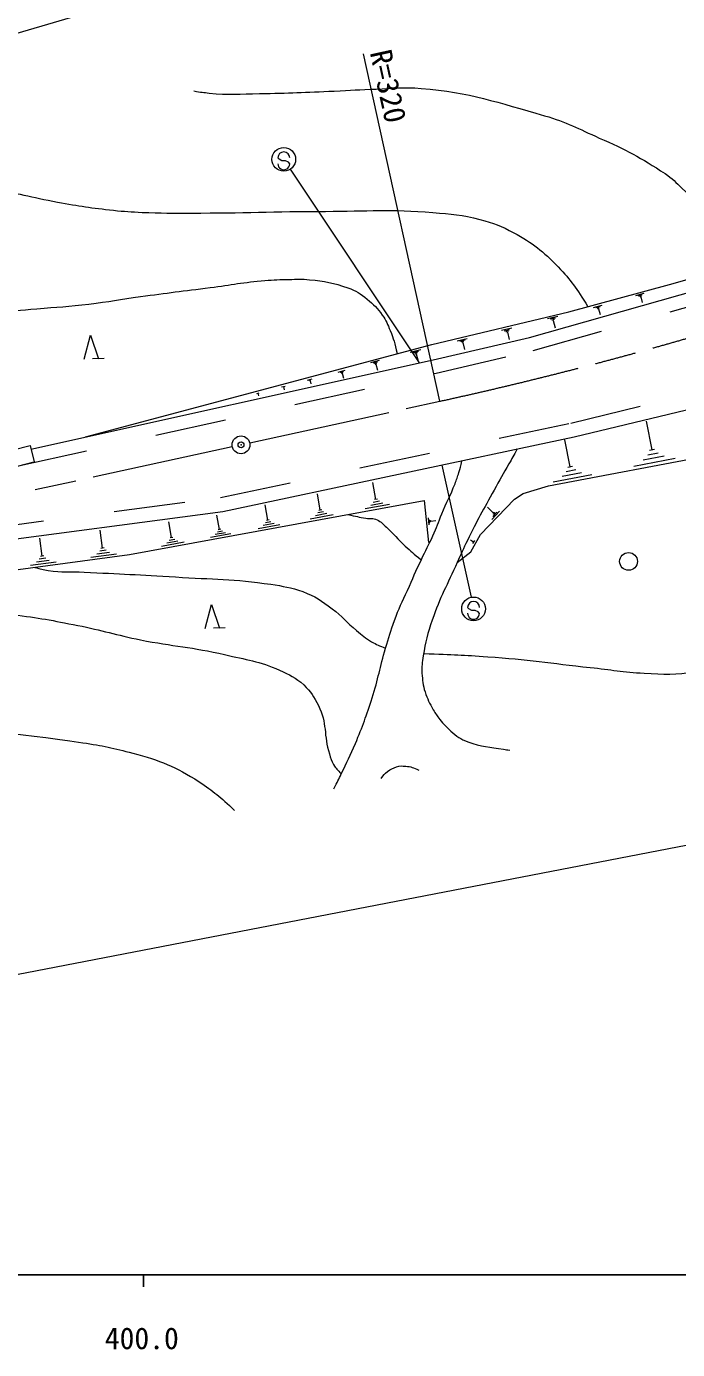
# Model space of a CAD drawing. Units: millimetres, scale not verified. Extents: x 40000 to 680000, y 20000 to 380000.
# Drawn here: x 458127 to 512978, y 198715 to 310275 of the extents above; entities that cross this region are included whole.
import ezdxf
from ezdxf.enums import TextEntityAlignment as Align

# ---------------------------------------------------------------- set-up
doc = ezdxf.new("R2010")
doc.units = ezdxf.units.MM
doc.header["$LTSCALE"] = 1000
doc.header["$PDMODE"] = 32
doc.header["$PDSIZE"] = 500
doc.linetypes.add('CHAIN', pattern=[18.5, 12, -1.5, 3.5, -1.5])
doc.linetypes.add('DASHED_SPACED', pattern=[12, 6, -6])
for name, color, linetype, lineweight in [('M-BMK', 2, 'CHAIN', 13), ('M-TTL-BAND', 7, 'Continuous', 25), ('M-TTL-TXT', 7, 'Continuous', 13)]:
    doc.layers.add(name, color=color, linetype=linetype, lineweight=lineweight)
doc.styles.add('ＭＳ ゴシック', font='')
doc.styles.get('ＭＳ ゴシック').set_extended_font_data('MS Gothic')

msp = doc.modelspace()

# ---------------------------------------------------------------- linework, layer by layer
at = {"layer": 'M-BMK'}
for p, q in [((476935, 275158), (492942, 278671)), ((475470, 274837), (379259, 253725))]:
    msp.add_line(p, q, dxfattribs=at)
msp.add_arc((424355, 591234), 320000, 282.3764, 290.02681, dxfattribs=at)
at = {"layer": 'M-TTL-BAND'}
for p, q in [((40000, 205000), (579000, 205000)), ((468000, 205000), (468000, 204000))]:
    msp.add_line(p, q, dxfattribs=at)
at = {"layer": 'M-TTL-TXT'}
for p, q in [((571650, 343321), (447537, 306811)), ((492942, 278671), (486512, 307973)), ((479406, 299079), (479306, 299197)), ((479651, 298940), (479406, 299079)), ((479951, 298938), (479651, 298940)), ((480196, 298826), (479951, 298938)), ((480302, 298690), (480196, 298826)), ((491242, 281912), (480360, 298236)), ((505908, 286586), (506618, 286781)), ((509474, 287590), (510161, 287778)), ((509665, 287568), (510008, 287662)), ((509769, 287523), (509941, 287570)), ((509831, 287466), (509917, 287490)), ((509874, 287478), (510006, 286998)), ((502016, 285647), (502890, 285854)), ((502255, 285612), (502692, 285715)), ((502385, 285550), (502603, 285602)), ((506105, 286564), (506460, 286661)), ((506213, 286517), (506391, 286566)), ((506277, 286458), (506366, 286483)), ((506322, 286471), (506458, 285974)), ((498143, 284653), (499020, 284861)), ((498383, 284617), (498821, 284721)), ((498513, 284556), (498733, 284607)), ((498589, 284481), (498699, 284507)), ((498644, 284494), (498789, 283880)), ((502460, 285476), (502570, 285502)), ((502515, 285489), (502660, 284877)), ((462985, 282221), (463519, 284240)), ((463519, 284240), (464184, 282260)), ((494421, 283774), (495265, 283974)), ((494652, 283740), (495074, 283840)), ((494778, 283681), (494989, 283730)), ((494850, 283609), (494956, 283634)), ((494903, 283621), (495043, 283031)), ((464684, 282277), (463685, 282244)), ((490456, 282807), (491343, 283044)), ((490702, 282778), (491145, 282897)), ((490836, 282719), (491058, 282778)), ((490915, 282645), (491026, 282675)), ((490971, 282660), (491137, 282039)), ((484389, 281133), (484980, 281291)), ((484552, 281113), (484848, 281192)), ((487134, 281930), (487872, 282128)), ((487338, 281906), (487707, 282004)), ((487450, 281857), (487635, 281906)), ((487516, 281795), (487609, 281820)), ((487562, 281807), (487701, 281291)), ((481801, 280462), (482183, 280565)), ((481907, 280450), (482098, 280501)), ((481965, 280424), (482061, 280450)), ((481999, 280392), (482047, 280405)), ((482023, 280399), (482095, 280131)), ((484642, 281074), (484790, 281114)), ((484695, 281025), (484769, 281045)), ((484732, 281035), (484842, 280621)), ((477530, 279320), (477734, 279374)), ((477632, 279347), (477687, 279143)), ((479623, 279880), (479915, 279958)), ((479769, 279919), (479847, 279627)), ((510833, 274564), (510356, 277006)), ((457010, 274573), (458427, 274939)), ((458427, 274939), (458782, 273565)), ((503939, 273140), (503494, 275415)), ((511051, 274607), (510615, 274522)), ((457365, 273199), (458782, 273565)), ((512782, 273859), (509294, 273177)), ((511842, 274037), (510098, 273696)), ((511338, 274301), (510466, 274130)), ((493132, 273296), (495580, 262140)), ((505755, 272482), (502504, 271847)), ((504879, 272649), (503253, 272331)), ((504409, 272894), (503596, 272735)), ((504142, 273180), (503736, 273100)), ((487569, 270400), (487305, 271836)), ((482884, 269497), (482634, 270854)), ((488157, 270084), (487132, 269895)), ((487863, 270242), (487350, 270147)), ((487697, 270423), (487441, 270376)), ((474390, 267857), (474169, 269062)), ((478463, 268646), (478228, 269926)), ((483960, 269094), (482021, 268738)), ((483439, 269199), (482470, 269021)), ((483161, 269348), (482677, 269259)), ((483005, 269520), (482762, 269475)), ((488708, 269973), (486656, 269596)), ((497447, 269265), (496957, 269732)), ((497990, 269415), (497323, 268716)), ((497488, 269309), (497405, 269222)), ((497753, 269307), (497420, 268957)), ((497600, 269286), (497433, 269111)), ((464539, 266288), (464336, 267797)), ((470351, 267174), (470108, 268496)), ((474498, 267877), (474283, 267838)), ((479478, 268265), (477650, 267929)), ((478987, 268364), (478073, 268196)), ((478725, 268505), (478268, 268421)), ((478577, 268667), (478349, 268625)), ((492045, 268249), (491986, 268853)), ((492091, 268406), (492061, 268708)), ((492144, 268487), (492129, 268638)), ((492201, 268531), (492193, 268606)), ((492197, 268568), (492620, 268610)), ((459450, 265614), (459247, 267130)), ((471399, 266781), (469511, 266434)), ((470892, 266883), (469948, 266710)), ((470621, 267029), (470149, 266942)), ((470469, 267196), (470233, 267152)), ((475346, 267499), (473625, 267183)), ((474884, 267592), (474023, 267434)), ((474637, 267725), (474207, 267646)), ((495789, 266805), (495526, 266952)), ((495863, 266936), (495715, 266673)), ((459586, 265632), (459315, 265596)), ((465703, 265786), (463548, 265497)), ((465135, 265930), (464058, 265785)), ((464837, 266109), (464298, 266037)), ((464673, 266306), (464404, 266270)), ((460620, 265110), (458455, 264820)), ((460050, 265254), (458967, 265109)), ((459750, 265434), (459209, 265361)), ((473180, 259509), (473714, 261528)), ((473714, 261528), (474379, 259549)), ((495395, 261175), (495295, 261293)), ((495640, 261035), (495395, 261175)), ((495940, 261033), (495640, 261035)), ((496185, 260921), (495940, 261033)), ((496291, 260785), (496185, 260921)), ((474879, 259565), (473879, 259532)), ((571650, 252413), (378000, 215000))]:
    msp.add_line(p, q, dxfattribs=at)
for points in [[(458503, 274646), (492402, 282169), (500518, 284058), (517875, 288981), (545042, 298474), (565901, 306155), (571125, 308005), (571650, 308296)], [(463094, 275665), (492266, 283469), (503824, 286205), (512308, 288529), (529520, 293437), (533178, 294714), (547749, 300631), (562333, 307140), (565901, 306155)], [(354383, 244559), (453835, 266617), (474681, 269364), (504268, 275669), (516549, 278629), (530838, 282494), (537220, 284673), (550678, 290049), (571650, 300501)], [(494422, 265080), (495561, 265989), (496367, 267424), (499235, 270430), (499981, 270881), (502103, 271542), (516080, 274190), (533533, 279848), (543326, 283790), (556133, 290097), (568304, 297895)], [(443635, 262628), (466810, 265739), (491645, 270303), (491989, 266760)]]:
    msp.add_lwpolyline(points, dxfattribs=at)
at = {"layer": 'M-TTL-TXT', "linetype": 'DASHED_SPACED'}
for points in [[(354722, 245863), (453626, 267800), (474477, 270547), (504002, 276839), (516252, 279792), (530487, 283642), (536803, 285799), (550187, 291145), (571650, 301842)], [(457320, 273206), (492657, 281048), (500805, 282944), (518222, 287884), (533025, 293056)]]:
    msp.add_lwpolyline(points, dxfattribs=at)
at = {"layer": 'M-TTL-TXT'}
for centre, radius in [((479805, 299069), 1000), ((476202, 274998), 750), ((508852, 265168), 750), ((495794, 261164), 1000)]:
    msp.add_circle(centre, radius, dxfattribs=at)
for centre, start, end in [((479806, 299194), 359.55488, 179.55488), ((479802, 298694), 179.55488, 359.55488), ((495795, 261289), 359.55488, 179.55488), ((495791, 260789), 179.55488, 359.55488)]:
    msp.add_arc(centre, 500, start, end, dxfattribs=at)
for points, knots in [([(472237, 304841), (472837, 304728), (473023, 304715), (473529, 304654), (475173, 304459), (476113, 304599), (477769, 304617), (480229, 304643), (481605, 304730), (484063, 304832), (485435, 304889), (486202, 304956), (487575, 304997), (489061, 305040), (489900, 305175), (491381, 305051), (495528, 304704), (497780, 303884), (501783, 302744), (503648, 302213), (504608, 301657), (506381, 300869), (508633, 299868), (509875, 299225), (511930, 297864), (512553, 297450), (512836, 297125), (513378, 296610), (514158, 295870), (514567, 295424), (515254, 294598), (516236, 293417), (516679, 292671), (517545, 291403), (517852, 290952), (517953, 290808), (518325, 290245)], [0, 0, 0, 0, 1, 1, 1, 2, 2, 2, 3, 3, 3, 4, 4, 4, 5, 5, 5, 6, 6, 6, 7, 7, 7, 8, 8, 8, 9, 9, 9, 10, 10, 10, 11, 11, 11, 12, 12, 12, 12]), ([(442267, 298265), (443362, 298186), (443639, 298166), (444517, 298098), (445479, 298024), (446020, 298011), (446978, 297900), (450162, 297531), (451928, 297185), (455085, 296628), (457307, 296236), (458525, 295877), (460744, 295469), (462573, 295133), (463605, 294973), (465455, 294776), (466393, 294675), (466922, 294642), (467864, 294600), (469486, 294527), (470397, 294545), (472020, 294543), (476431, 294536), (478901, 294681), (483313, 294686), (486846, 294690), (488838, 294896), (492358, 294586), (493921, 294448), (494821, 294424), (496334, 294007), (497487, 293690), (498131, 293455), (499181, 292882), (500798, 292001), (501644, 291338), (502917, 290008), (504051, 288824), (504433, 288246), (505421, 286642)], [0, 0, 0, 0, 1, 1, 1, 2, 2, 2, 3, 3, 3, 4, 4, 4, 5, 5, 5, 6, 6, 6, 7, 7, 7, 8, 8, 8, 9, 9, 9, 10, 10, 10, 11, 11, 11, 12, 12, 12, 13, 13, 13, 13]), ([(382297, 285106), (385353, 284834), (386176, 284773), (388667, 284637), (391875, 284461), (393680, 284560), (396890, 284421), (398316, 284359), (399116, 284335), (400538, 284205), (401486, 284119), (402012, 284021), (402959, 283914), (404655, 283721), (405601, 283569), (407303, 283440), (408560, 283346), (409264, 283232), (410525, 283249), (413414, 283289), (415030, 283485), (417903, 283799), (420744, 284110), (422306, 284525), (425149, 284822), (426767, 284991), (427678, 285036), (429302, 285128), (430554, 285199), (431257, 285202), (432510, 285247), (436316, 285383), (438448, 285456), (442254, 285581), (445557, 285690), (447410, 285688), (450712, 285845), (452558, 285933), (453590, 286031), (455434, 286171), (456827, 286277), (457606, 286350), (458998, 286472), (460713, 286622), (461679, 286659), (463388, 286867), (465086, 287074), (466028, 287262), (467722, 287496), (470019, 287813), (471308, 287963), (473607, 288260), (475408, 288493), (476408, 288703), (478218, 288853), (479007, 288918), (479450, 288935), (480241, 288948), (480920, 288958), (481304, 288987), (481980, 288923), (483260, 288804), (483987, 288662), (485197, 288231), (485893, 287982), (486273, 287764), (486837, 287288), (487389, 286821), (487683, 286527), (488106, 285940), (488441, 285474), (488543, 285156), (488768, 284628), (489078, 283900), (489134, 283600), (489357, 282690)], [0, 0, 0, 0, 1, 1, 1, 2, 2, 2, 3, 3, 3, 4, 4, 4, 5, 5, 5, 6, 6, 6, 7, 7, 7, 8, 8, 8, 9, 9, 9, 10, 10, 10, 11, 11, 11, 12, 12, 12, 13, 13, 13, 14, 14, 14, 15, 15, 15, 16, 16, 16, 17, 17, 17, 18, 18, 18, 19, 19, 19, 20, 20, 20, 21, 21, 21, 22, 22, 22, 23, 23, 23, 24, 24, 24, 25, 25, 25, 25]), ([(491589, 257394), (494181, 257316), (494887, 257274), (496997, 257132), (500376, 256905), (502252, 256580), (505619, 256225), (507392, 256038), (508378, 255838), (510159, 255747), (511848, 255661), (512827, 255576), (514486, 255905), (515806, 256167), (516617, 256383), (517672, 257219), (518472, 257854), (518730, 258420), (519287, 259277), (520300, 260839), (520682, 261825), (521619, 263433), (522344, 264677), (522666, 265437), (523560, 266564), (524788, 268114), (525571, 268924), (527084, 270197), (529738, 272431), (531370, 273540), (534392, 275244), (536844, 276628), (538369, 277147), (541048, 278013), (543626, 278845), (545122, 279160), (547785, 279656), (550525, 280166), (552073, 280428), (554851, 280647), (559018, 280975), (560617, 280724), (565545, 280282)], [0, 0, 0, 0, 1, 1, 1, 2, 2, 2, 3, 3, 3, 4, 4, 4, 5, 5, 5, 6, 6, 6, 7, 7, 7, 8, 8, 8, 9, 9, 9, 10, 10, 10, 11, 11, 11, 12, 12, 12, 13, 13, 13, 14, 14, 14, 14]), ([(499479, 274649), (499136, 274041), (499051, 273889), (498775, 273402), (498286, 272536), (497998, 272058), (497522, 271185), (496620, 269534), (496085, 268624), (495271, 266929), (494927, 266213), (494744, 265807), (494422, 265080), (493585, 263189), (492971, 262184), (492310, 260224), (491922, 259075), (491757, 258408), (491554, 257211), (491457, 256644), (491412, 256316), (491450, 255741), (491492, 255120), (491520, 254762), (491711, 254170), (491909, 253554), (492077, 253225), (492400, 252665), (492593, 252331), (492715, 252150), (492958, 251851), (493291, 251439), (493485, 251208), (493882, 250857), (494380, 250419), (494699, 250185), (495323, 249961), (496452, 249556), (497140, 249503), (498326, 249325), (498527, 249294), (498595, 249281), (498842, 249252)], [0, 0, 0, 0, 1, 1, 1, 2, 2, 2, 3, 3, 3, 4, 4, 4, 5, 5, 5, 6, 6, 6, 7, 7, 7, 8, 8, 8, 9, 9, 9, 10, 10, 10, 11, 11, 11, 12, 12, 12, 13, 13, 13, 14, 14, 14, 14]), ([(484026, 246000), (484334, 246611), (484412, 246771), (484654, 247268), (485133, 248253), (485406, 248804), (485834, 249812), (486461, 251287), (486767, 252134), (487251, 253662), (487762, 255278), (487907, 256225), (488383, 257851), (488652, 258771), (488796, 259290), (489126, 260190), (489498, 261204), (489790, 261738), (490226, 262727), (490676, 263747), (490923, 264322), (491396, 265332), (491765, 266120), (492017, 266539), (492370, 267334), (492685, 268042), (492816, 268457), (493114, 269171), (493533, 270175), (493843, 270706), (494232, 271722), (494372, 272086), (494441, 272293), (494554, 272666), (494668, 273048), (494699, 273180), (494811, 273654)], [0, 0, 0, 0, 1, 1, 1, 2, 2, 2, 3, 3, 3, 4, 4, 4, 5, 5, 5, 6, 6, 6, 7, 7, 7, 8, 8, 8, 9, 9, 9, 10, 10, 10, 11, 11, 11, 12, 12, 12, 12]), ([(485192, 269117), (485920, 268959), (486117, 268911), (486716, 268814), (487088, 268754), (487328, 268833), (487671, 268678), (488031, 268515), (488166, 268309), (488461, 268047), (489112, 267466), (489394, 267053), (490036, 266463), (490545, 265995), (490724, 265842), (491374, 265307)], [0, 0, 0, 0, 1, 1, 1, 2, 2, 2, 3, 3, 3, 4, 4, 4, 5, 5, 5, 5]), ([(458817, 264666), (459342, 264520), (459513, 264494), (459966, 264412), (461125, 264202), (461802, 264328), (462979, 264268), (465993, 264114), (467682, 264053), (470693, 263857), (473827, 263654), (475603, 263706), (478708, 263238), (479775, 263077), (480383, 262978), (481400, 262618), (482455, 262244), (482979, 261844), (483877, 261175), (484739, 260531), (485103, 260026), (485935, 259344), (486413, 258952), (486669, 258707), (487205, 258399), (487645, 258147), (487828, 258067), (488383, 257851)], [0, 0, 0, 0, 1, 1, 1, 2, 2, 2, 3, 3, 3, 4, 4, 4, 5, 5, 5, 6, 6, 6, 7, 7, 7, 8, 8, 8, 9, 9, 9, 9]), ([(441526, 262083), (441692, 261934), (441769, 261891), (441938, 261788), (442389, 261513), (442726, 261544), (443239, 261418), (444108, 261205), (444614, 261162), (445505, 261080), (447809, 260868), (449115, 261039), (451428, 260964), (453610, 260892), (454839, 260907), (457009, 260668), (459149, 260433), (460333, 260182), (462446, 259771), (464529, 259365), (465659, 258968), (467740, 258553), (470493, 258004), (472086, 257951), (474819, 257309), (476647, 256879), (477735, 256771), (479441, 255987), (480288, 255598), (480803, 255391), (481486, 254755), (482097, 254187), (482335, 253753), (482720, 253013), (483476, 251563), (483147, 250488), (483649, 248931), (483764, 248573), (483807, 248358), (483999, 248034), (484199, 247695), (484330, 247574), (484654, 247268)], [0, 0, 0, 0, 1, 1, 1, 2, 2, 2, 3, 3, 3, 4, 4, 4, 5, 5, 5, 6, 6, 6, 7, 7, 7, 8, 8, 8, 9, 9, 9, 10, 10, 10, 11, 11, 11, 12, 12, 12, 13, 13, 13, 14, 14, 14, 14]), ([(401307, 253767), (401445, 253587), (401524, 253487), (401722, 253400), (401928, 253309), (402071, 253340), (402295, 253350), (407185, 253566), (409821, 254707), (414695, 255160), (417545, 255424), (419160, 255277), (422021, 255223), (424054, 255184), (425196, 255161), (427220, 254975), (431121, 254617), (433280, 254176), (437145, 253539), (441172, 252875), (443394, 252295), (447435, 251726), (453453, 250877), (456878, 250806), (462884, 249878), (464542, 249622), (465470, 249443), (467088, 248998), (469375, 248367), (470690, 247903), (472663, 246585), (473913, 245750), (474409, 245364), (475657, 244164)], [0, 0, 0, 0, 1, 1, 1, 2, 2, 2, 3, 3, 3, 4, 4, 4, 5, 5, 5, 6, 6, 6, 7, 7, 7, 8, 8, 8, 9, 9, 9, 10, 10, 10, 11, 11, 11, 11]), ([(488000, 246872), (488210, 247150), (488297, 247256), (488539, 247446), (488808, 247658), (488988, 247751), (489314, 247854), (489599, 247944), (489779, 247922), (490077, 247903), (490522, 247876), (490710, 247769), (491170, 247568)], [0, 0, 0, 0, 1, 1, 1, 2, 2, 2, 3, 3, 3, 4, 4, 4, 4])]:
    msp.add_open_spline(points, degree=3, knots=knots, dxfattribs=at)
msp.add_point((476202, 274998), dxfattribs=at)

# ---------------------------------------------------------------- texts
at = {"layer": 'M-TTL-BAND', "style": 'ＭＳ ゴシック'}
msp.add_text('400.0', height=1833, dxfattribs=at).set_placement((467844, 198195), align=Align.BOTTOM_CENTER)
at = {"layer": 'M-TTL-TXT', "style": 'ＭＳ ゴシック'}
msp.add_text('R=320', height=1833, rotation=282.376, dxfattribs=at).set_placement((486512, 307973), align=Align.BOTTOM_LEFT)

doc.saveas('drawing.dxf')
